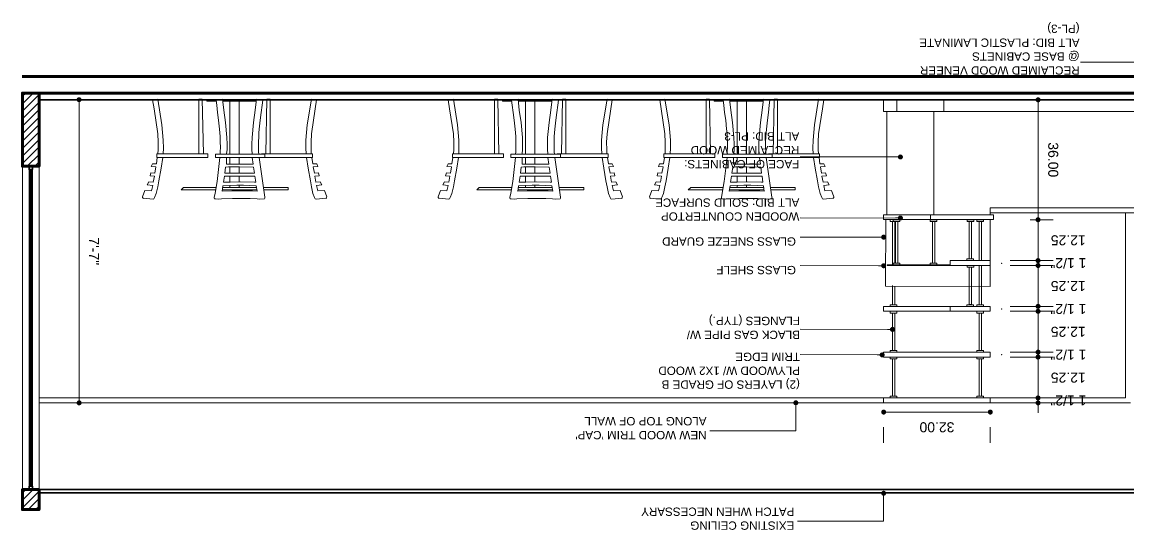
# Model space of a CAD drawing. Extents: x -566 to 72611, y -487 to 32334.
# Drawn here: x -5.1 to 326.8, y -307.5 to -155.1 of the extents above; entities that cross this region are included whole.
import ezdxf

# ---------------------------------------------------------------- set-up
doc = ezdxf.new("R2010")
doc.units = 0
doc.header["$LTSCALE"] = 0.5
doc.header["$MEASUREMENT"] = 0
doc.layers.get('0').update_dxf_attribs({"color": 20, "linetype": 'CONTINUOUS'})
doc.layers.get('DEFPOINTS').update_dxf_attribs({"linetype": 'CONTINUOUS', "lineweight": 5})
for name, color, linetype, lineweight in [('Annotations', 40, 'CONTINUOUS', 5), ('Framing', 142, 'CONTINUOUS', 35), ('hatch', 253, 'CONTINUOUS', 5), ('viewed', 160, 'CONTINUOUS', 13), ('walls', 191, 'CONTINUOUS', 60)]:
    doc.layers.add(name, color=color, linetype=linetype, lineweight=lineweight)
doc.layers.add('layout', color=7, linetype='CONTINUOUS', lineweight=5, true_color=0xcfcfcf)
doc.styles.get("Standard").update_dxf_attribs({"font": 'arial.ttf'})
doc.dimstyles.new('Arch96', dxfattribs={"dimscale": 96, "dimtxt": 0.03125, "dimasz": 0.015625, "dimexe": 0.046875, "dimexo": 0.0625, "dimgap": 0.03125, "dimtad": 1, "dimtoh": 1, "dimdec": 4, "dimzin": 3, "dimdsep": 46, "dimlunit": 4, "dimtxsty": 'Standard', "dimblk": 'DOT', "dimcen": 0, "dimdle": 0.046875, "dimclrd": 256, "dimclre": 256, "dimclrt": 256, "dimaunit": 1, "dimadec": 3, "dimazin": 2, "dimtfac": 1, "dimtdec": 4, "dimtmove": 2, "dimatfit": 3, "dimldrblk": 'ARO14', "dimfxl": 1, "dimfrac": 2, "dimlwd": -1, "dimlwe": -1, "dimarcsym": 0})
doc.dimstyles.new('Arch96 IN', dxfattribs={"dimscale": 96, "dimtxt": 0.03125, "dimasz": 0.015625, "dimexe": 0.046875, "dimexo": 0.125, "dimgap": 0.03125, "dimtad": 1, "dimtoh": 1, "dimzin": 3, "dimdsep": 46, "dimtxsty": 'Standard', "dimblk": 'DOT', "dimcen": 0, "dimdle": 0.046875, "dimclrd": 256, "dimclre": 256, "dimclrt": 256, "dimaunit": 1, "dimadec": 3, "dimazin": 2, "dimtfac": 1, "dimtmove": 2, "dimatfit": 3, "dimldrblk": 'ARO14', "dimfxl": 1, "dimfrac": 2, "dimlwd": -1, "dimlwe": -1, "dimarcsym": 0})
pattern_1 = [(225, (520.0315, 138.9018), (1.122532, -1.122532), [])]

# ---------------------------------------------------------------- blocks, each defined once
blk = doc.blocks.new('_Dot')
at = {"color": 0, "linetype": 'ByBlock', "lineweight": -2}
blk.add_line((-0.5, 0), (-1, 0), dxfattribs=at)
at = {"color": 0, "linetype": 'ByBlock', "const_width": 0.5}
blk.add_lwpolyline([(-0.25, 0, 1), (0.25, 0, 1)], format="xyb", close=True, dxfattribs=at)
blk = doc.blocks.new('*D16')
at = {"layer": 'Annotations', "transparency": 16777216}
for p, q in [((298.62, -178.39), (304.31, -178.39)), ((299.81, -179.89), (299.81, -212.89)), ((297.47, -214.39), (304.31, -214.39))]:
    blk.add_line(p, q, dxfattribs=at)
at = {"layer": 'DEFPOINTS', "color": 0, "transparency": 16777216}
for p in [(286.62, -178.39), (285.47, -214.39), (299.81, -214.39)]:
    blk.add_point(p, dxfattribs=at)
at = {"layer": 'Annotations', "transparency": 16777216, "xscale": 1.5, "yscale": 1.5, "zscale": 1.5}
for p, rotation in [((299.81, -178.39), 90.00000000000944), ((299.81, -214.39), 270.0000000000095)]:
    blk.add_blockref('_Dot', p, dxfattribs=dict(at, rotation=rotation))
at = {"layer": 'Annotations', "transparency": 16777216, "insert": (304.34, -196.39), "char_height": 3, "attachment_point": 5, "rotation": 270}
blk.add_mtext('36.00', dxfattribs=at)
blk = doc.blocks.new('ARO14')
blk.add_line((0, 0), (-1.02, 0))
at = {"const_width": 0.0625}
blk.add_lwpolyline([(-0.77, 0.47), (0, 0), (-0.77, -0.47)], dxfattribs=at)
blk = doc.blocks.new('*D103')
at = {"layer": 'Annotations', "transparency": 16777216}
for p, q in [((297.47, -214.39), (304.31, -214.39)), ((299.81, -215.89), (299.81, -225.14)), ((297.47, -226.64), (304.31, -226.64))]:
    blk.add_line(p, q, dxfattribs=at)
at = {"layer": 'DEFPOINTS', "color": 0, "transparency": 16777216}
for p in [(285.47, -214.39), (285.47, -226.64), (299.81, -226.64)]:
    blk.add_point(p, dxfattribs=at)
at = {"layer": 'Annotations', "transparency": 16777216, "xscale": 1.5, "yscale": 1.5, "zscale": 1.5}
for p, rotation in [((299.81, -214.39), 90.00000000000944), ((299.81, -226.64), 270.0000000000095)]:
    blk.add_blockref('_Dot', p, dxfattribs=dict(at, rotation=rotation))
at = {"layer": 'Annotations', "transparency": 16777216, "insert": (308.87, -220.52), "char_height": 3, "attachment_point": 5, "rotation": 180}
blk.add_mtext('12.25', dxfattribs=at)
blk = doc.blocks.new('*D95')
at = {"layer": 'Annotations', "transparency": 16777216}
for p, q in [((299.81, -225.14), (299.81, -223.64)), ((291.47, -226.64), (304.31, -226.64)), ((291.47, -228.13), (304.31, -228.13)), ((299.81, -226.64), (299.81, -228.13)), ((299.81, -229.63), (299.81, -231.13))]:
    blk.add_line(p, q, dxfattribs=at)
at = {"layer": 'DEFPOINTS', "color": 0, "transparency": 16777216}
for p in [(285.47, -226.64), (285.47, -228.13), (299.81, -228.13)]:
    blk.add_point(p, dxfattribs=at)
at = {"layer": 'Annotations', "transparency": 16777216, "xscale": 1.5, "yscale": 1.5, "zscale": 1.5}
for p, rotation in [((299.81, -226.64), 270.0000000000095), ((299.81, -228.13), 90.00000000000944)]:
    blk.add_blockref('_Dot', p, dxfattribs=dict(at, rotation=rotation))
at = {"layer": 'Annotations', "transparency": 16777216, "insert": (308.91, -227.39), "char_height": 3, "attachment_point": 5, "rotation": 180}
blk.add_mtext('1 1/2"', dxfattribs=at)
blk = doc.blocks.new('*D96')
at = {"layer": 'Annotations', "transparency": 16777216}
for p, q in [((297.47, -228.13), (304.31, -228.13)), ((299.81, -229.63), (299.81, -238.88)), ((297.47, -240.38), (304.31, -240.38))]:
    blk.add_line(p, q, dxfattribs=at)
at = {"layer": 'DEFPOINTS', "color": 0, "transparency": 16777216}
for p in [(285.47, -228.13), (285.47, -240.38), (299.81, -240.38)]:
    blk.add_point(p, dxfattribs=at)
at = {"layer": 'Annotations', "transparency": 16777216, "xscale": 1.5, "yscale": 1.5, "zscale": 1.5}
for p, rotation in [((299.81, -228.13), 90.00000000000944), ((299.81, -240.38), 270.0000000000095)]:
    blk.add_blockref('_Dot', p, dxfattribs=dict(at, rotation=rotation))
at = {"layer": 'Annotations', "transparency": 16777216, "insert": (308.87, -234.26), "char_height": 3, "attachment_point": 5, "rotation": 180}
blk.add_mtext('12.25', dxfattribs=at)
blk = doc.blocks.new('*D97')
at = {"layer": 'Annotations', "transparency": 16777216}
for p, q in [((299.81, -238.88), (299.81, -237.38)), ((291.47, -240.38), (304.31, -240.38)), ((291.47, -241.87), (304.31, -241.87)), ((299.81, -240.38), (299.81, -241.87)), ((299.81, -243.37), (299.81, -244.87))]:
    blk.add_line(p, q, dxfattribs=at)
at = {"layer": 'DEFPOINTS', "color": 0, "transparency": 16777216}
for p in [(285.47, -240.38), (285.47, -241.87), (299.81, -241.87)]:
    blk.add_point(p, dxfattribs=at)
at = {"layer": 'Annotations', "transparency": 16777216, "xscale": 1.5, "yscale": 1.5, "zscale": 1.5}
for p, rotation in [((299.81, -240.38), 270.0000000000095), ((299.81, -241.87), 90.00000000000944)]:
    blk.add_blockref('_Dot', p, dxfattribs=dict(at, rotation=rotation))
at = {"layer": 'Annotations', "transparency": 16777216, "insert": (308.91, -241.13), "char_height": 3, "attachment_point": 5, "rotation": 180}
blk.add_mtext('1 1/2"', dxfattribs=at)
blk = doc.blocks.new('*D98')
at = {"layer": 'Annotations', "transparency": 16777216}
for p, q in [((297.47, -241.87), (304.31, -241.87)), ((299.81, -243.37), (299.81, -252.62)), ((297.47, -254.12), (304.31, -254.12))]:
    blk.add_line(p, q, dxfattribs=at)
at = {"layer": 'DEFPOINTS', "color": 0, "transparency": 16777216}
for p in [(285.47, -241.87), (285.47, -254.12), (299.81, -254.12)]:
    blk.add_point(p, dxfattribs=at)
at = {"layer": 'Annotations', "transparency": 16777216, "xscale": 1.5, "yscale": 1.5, "zscale": 1.5}
for p, rotation in [((299.81, -241.87), 90.00000000000944), ((299.81, -254.12), 270.0000000000095)]:
    blk.add_blockref('_Dot', p, dxfattribs=dict(at, rotation=rotation))
at = {"layer": 'Annotations', "transparency": 16777216, "insert": (308.87, -248), "char_height": 3, "attachment_point": 5, "rotation": 180}
blk.add_mtext('12.25', dxfattribs=at)
blk = doc.blocks.new('*D99')
at = {"layer": 'Annotations', "transparency": 16777216}
for p, q in [((299.81, -252.62), (299.81, -251.12)), ((291.47, -254.12), (304.31, -254.12)), ((299.81, -254.12), (299.81, -255.61)), ((291.47, -255.61), (304.31, -255.61)), ((299.81, -257.11), (299.81, -258.61))]:
    blk.add_line(p, q, dxfattribs=at)
at = {"layer": 'DEFPOINTS', "color": 0, "transparency": 16777216}
for p in [(285.47, -254.12), (285.47, -255.61), (299.81, -255.61)]:
    blk.add_point(p, dxfattribs=at)
at = {"layer": 'Annotations', "transparency": 16777216, "xscale": 1.5, "yscale": 1.5, "zscale": 1.5}
for p, rotation in [((299.81, -254.12), 270.0000000000095), ((299.81, -255.61), 90.00000000000944)]:
    blk.add_blockref('_Dot', p, dxfattribs=dict(at, rotation=rotation))
at = {"layer": 'Annotations', "transparency": 16777216, "insert": (308.91, -254.87), "char_height": 3, "attachment_point": 5, "rotation": 180}
blk.add_mtext('1 1/2"', dxfattribs=at)
blk = doc.blocks.new('*D100')
at = {"layer": 'Annotations', "transparency": 16777216}
for p, q in [((297.47, -255.61), (304.31, -255.61)), ((299.81, -257.11), (299.81, -266.36)), ((297.47, -267.86), (304.31, -267.86))]:
    blk.add_line(p, q, dxfattribs=at)
at = {"layer": 'DEFPOINTS', "color": 0, "transparency": 16777216}
for p in [(285.47, -255.61), (285.47, -267.86), (299.81, -267.86)]:
    blk.add_point(p, dxfattribs=at)
at = {"layer": 'Annotations', "transparency": 16777216, "xscale": 1.5, "yscale": 1.5, "zscale": 1.5}
for p, rotation in [((299.81, -255.61), 90.00000000000944), ((299.81, -267.86), 270.0000000000095)]:
    blk.add_blockref('_Dot', p, dxfattribs=dict(at, rotation=rotation))
at = {"layer": 'Annotations', "transparency": 16777216, "insert": (308.87, -261.74), "char_height": 3, "attachment_point": 5, "rotation": 180}
blk.add_mtext('12.25', dxfattribs=at)
blk = doc.blocks.new('*D101')
at = {"layer": 'Annotations', "transparency": 16777216}
for p, q in [((299.81, -266.36), (299.81, -264.86)), ((291.47, -267.86), (304.31, -267.86)), ((299.81, -267.86), (299.81, -269.35)), ((291.47, -269.35), (304.31, -269.35)), ((299.81, -270.85), (299.81, -272.35))]:
    blk.add_line(p, q, dxfattribs=at)
at = {"layer": 'DEFPOINTS', "color": 0, "transparency": 16777216}
for p in [(285.47, -267.86), (285.47, -269.35), (299.81, -269.35)]:
    blk.add_point(p, dxfattribs=at)
at = {"layer": 'Annotations', "transparency": 16777216, "xscale": 1.5, "yscale": 1.5, "zscale": 1.5}
for p, rotation in [((299.81, -267.86), 270.0000000000095), ((299.81, -269.35), 90.00000000000944)]:
    blk.add_blockref('_Dot', p, dxfattribs=dict(at, rotation=rotation))
at = {"layer": 'Annotations', "transparency": 16777216, "insert": (308.91, -268.61), "char_height": 3, "attachment_point": 5, "rotation": 180}
blk.add_mtext('1 1/2"', dxfattribs=at)
blk = doc.blocks.new('*D102')
at = {"layer": 'Annotations', "transparency": 16777216}
for p, q in [((283.97, -272.11), (254.97, -272.11)), ((253.47, -281.35), (253.47, -276.61)), ((285.47, -281.35), (285.47, -276.61))]:
    blk.add_line(p, q, dxfattribs=at)
at = {"layer": 'DEFPOINTS', "color": 0, "transparency": 16777216}
for p in [(253.47, -269.35), (253.47, -272.11), (285.47, -269.35)]:
    blk.add_point(p, dxfattribs=at)
at = {"layer": 'Annotations', "transparency": 16777216, "xscale": 1.5, "yscale": 1.5, "zscale": 1.5, "rotation": 180}
blk.add_blockref('_Dot', (253.47, -272.11), dxfattribs=at)
at = {"layer": 'Annotations', "transparency": 16777216, "xscale": 1.5, "yscale": 1.5, "zscale": 1.5}
blk.add_blockref('_Dot', (285.47, -272.11), dxfattribs=at)
at = {"layer": 'Annotations', "transparency": 16777216, "insert": (269.47, -276.64), "char_height": 3, "attachment_point": 5, "rotation": 180}
blk.add_mtext('32.00', dxfattribs=at)
blk = doc.blocks.new('*D104')
at = {"layer": 'Annotations', "transparency": 16777216}
for p, q in [((6.01, -178.35), (16.5, -178.35)), ((12, -179.85), (12, -267.85)), ((6.01, -269.35), (16.5, -269.35))]:
    blk.add_line(p, q, dxfattribs=at)
at = {"layer": 'DEFPOINTS', "color": 0, "transparency": 16777216}
for p in [(0.01, -178.35), (0.01, -269.35), (12, -269.35)]:
    blk.add_point(p, dxfattribs=at)
at = {"layer": 'Annotations', "transparency": 16777216, "xscale": 1.5, "yscale": 1.5, "zscale": 1.5}
for p, rotation in [((12, -178.35), 90), ((12, -269.35), 270)]:
    blk.add_blockref('_Dot', p, dxfattribs=dict(at, rotation=rotation))
at = {"layer": 'Annotations', "transparency": 16777216, "insert": (16.5, -223.85), "char_height": 3, "attachment_point": 5, "rotation": 270}
blk.add_mtext('7\'-7"', dxfattribs=at)

msp = doc.modelspace()

# ---------------------------------------------------------------- hatches: boundary and pattern name
at = {"layer": 'hatch'}
h = msp.add_hatch(dxfattribs=at)
h.set_pattern_fill('ANSI31', color=256, scale=0.5, style=0)
h.set_pattern_definition(pattern_1)
h.paths.add_polyline_path([(0.00592, -176.35252), (-5, -176.35252), (-5, -198.3419), (0.00592, -198.3419)])
h = msp.add_hatch(dxfattribs=at)
h.set_pattern_fill('ANSI31', color=256, scale=0.5, style=0)
h.set_pattern_definition(pattern_1)
h.paths.add_polyline_path([(0.00023, -295.35252), (-5, -295.35252), (-5, -301.35252), (0.00023, -301.35252)])

# ---------------------------------------------------------------- linework, layer by layer
for p, q in [((286.98893, -178.35252), (0.00592, -178.35252)), ((341.26541, -178.35252), (291.99485, -178.35252))]:
    msp.add_line(p, q)
at = {"layer": 'Annotations'}
for p in [(288.86831, -227.42144), (288.86831, -241.12892), (288.86831, -254.86639)]:
    msp.add_point(p, dxfattribs=at)
at = {"layer": 'Framing'}
for p, q in [((-5.10286, -178.35252), (-5, -178.35252)), ((0.00592, -178.35252), (657.84944, -178.35252)), ((-2.74704, -199.3419), (-2.74704, -294.35252)), ((-2.24704, -199.3419), (-2.24704, -294.35252)), ((533.50015, -295.35252), (0.00023, -295.35252)), ((533.50015, -296.35252), (0.00018, -296.35252))]:
    msp.add_line(p, q, dxfattribs=at)
for points in [[(-1.99704, -199.3419), (-2.99704, -199.3419), (-2.99704, -198.3419), (-1.99704, -198.3419)], [(-1.99704, -294.35252), (-2.99704, -294.35252), (-2.99704, -295.35252), (-1.99704, -295.35252)]]:
    msp.add_lwpolyline(points, close=True, dxfattribs=at)
at = {"layer": 'hatch'}
for p in [(326.01628, -212.35397), (-0.09694, -267.85252)]:
    msp.add_line(p, (326.01628, -267.85252), dxfattribs=at)
for points in [[(281.47281, -214.38826), (283.47281, -214.38826), (283.47281, -214.86828), (281.47281, -214.86828)], [(282.12783, -226.64283), (282.8178, -226.64283), (282.8178, -214.90828), (282.12783, -214.90828)], [(278.48401, -228.13148), (280.48401, -228.13148), (280.48401, -228.6115), (278.48401, -228.6115)], [(279.13902, -239.84032), (279.82899, -239.84032), (279.82899, -228.6115), (279.13902, -228.6115)], [(282.12783, -239.90457), (282.8178, -239.90457), (282.8178, -228.13148), (282.12783, -228.13148)], [(285.46925, -240.38459), (253.46925, -240.38459), (253.46925, -241.87324), (285.46925, -241.87324)], [(257.46925, -239.90457), (255.46925, -239.90457), (255.46925, -240.38459), (257.46925, -240.38459)], [(257.46925, -242.38755), (255.46925, -242.38755), (255.46925, -241.87324), (257.46925, -241.87324)], [(278.48045, -239.90457), (280.48045, -239.90457), (280.48045, -240.38459), (278.48045, -240.38459)], [(281.46925, -239.90457), (283.46925, -239.90457), (283.46925, -240.38459), (281.46925, -240.38459)], [(281.46925, -242.38755), (283.46925, -242.38755), (283.46925, -241.87324), (281.46925, -241.87324)], [(256.81068, -253.64205), (256.12071, -253.64205), (256.12071, -242.38755), (256.81068, -242.38755)], [(282.12783, -253.64205), (282.8178, -253.64205), (282.8178, -242.38755), (282.12783, -242.38755)], [(285.46925, -254.12207), (253.46925, -254.12207), (253.46925, -255.61072), (285.46925, -255.61072)], [(257.46925, -253.64205), (255.46925, -253.64205), (255.46925, -254.12207), (257.46925, -254.12207)], [(281.46925, -253.64205), (283.46925, -253.64205), (283.46925, -254.12207), (281.46925, -254.12207)], [(285.46925, -267.86387), (253.46925, -267.86387), (253.46925, -269.35252), (285.46925, -269.35252)], [(257.46925, -267.86387), (255.46925, -267.86387), (255.46925, -267.34956), (257.46925, -267.34956)], [(281.46925, -267.86387), (283.46925, -267.86387), (283.46925, -267.34956), (281.46925, -267.34956)]]:
    msp.add_lwpolyline(points, close=True, dxfattribs=at)
for points in [[(256.81068, -234.34238), (256.81068, -239.90457), (256.12071, -239.90457), (256.12071, -234.0905)], [(283.49165, -240.38459), (273.46925, -240.38459), (273.46925, -241.87324), (283.49165, -241.87324)], [(282.8178, -241.87324), (285.46925, -241.87324), (285.46925, -240.38459), (283.49165, -240.38459)]]:
    msp.add_lwpolyline(points, dxfattribs=at)
at = {"layer": 'hatch', "elevation": 20}
for points in [[(257.46925, -256.12502), (255.46925, -256.12502), (255.46925, -255.61072), (257.46925, -255.61072)], [(256.81068, -267.38385), (256.12071, -267.38385), (256.12071, -256.12502), (256.81068, -256.12502)], [(281.46925, -256.12502), (283.46925, -256.12502), (283.46925, -255.61072), (281.46925, -255.61072)], [(282.12783, -267.38385), (282.8178, -267.38385), (282.8178, -256.12502), (282.12783, -256.12502)]]:
    msp.add_lwpolyline(points, close=True, dxfattribs=at)
at = {"layer": 'layout'}
for points in [[(35.61195, -178.21381), (36.84628, -185.9284), (37.27487, -190.50573), (37.29201, -192.94012), (37.22344, -194.56875), (35.66338, -194.56875), (35.71481, -193.33442), (35.73195, -191.14004), (35.61195, -188.56851), (34.48047, -181.12821), (34.06903, -178.41953)], [(47.9553, -178.24809), (47.9553, -194.56875), (49.29165, -194.56875), (48.98392, -178.24809)], [(55.00735, -178.18922), (55.39569, -181.50537), (55.90999, -185.20838), (56.32144, -189.69999), (56.39001, -191.72292), (56.39001, -193.33442), (56.28517, -194.64853), (56.25287, -194.7233), (54.29291, -194.7233), (54.33279, -194.05445), (54.40136, -192.61439), (54.38422, -191.08861), (54.31564, -189.42569), (54.24707, -188.3285), (54.14421, -187.23131), (53.85277, -184.52263), (53.54418, -182.15682), (53.30418, -180.03102), (53.09845, -178.45382)], [(65.21289, -178.18922), (64.82455, -181.50537), (64.31025, -185.20838), (63.8988, -189.69999), (63.83023, -191.72292), (63.83023, -193.33442), (63.93507, -194.64853), (63.95959, -194.7233), (65.9281, -194.7233), (65.88745, -194.05445), (65.81888, -192.61439), (65.83602, -191.08861), (65.9046, -189.42569), (65.97317, -188.3285), (66.07603, -187.23131), (66.36747, -184.52263), (66.67606, -182.15682), (66.91607, -180.03102), (67.12179, -178.45382)], [(69.38911, -178.24809), (69.38911, -194.56875), (68.05276, -194.56875), (68.3605, -178.24809)], [(81.73247, -178.21381), (80.49813, -185.9284), (80.06954, -190.50573), (80.0524, -192.94012), (80.12097, -194.56875), (81.68104, -194.56875), (81.62961, -193.33442), (81.61246, -191.14004), (81.73247, -188.56851), (82.86394, -181.12821), (83.27539, -178.41953)], [(124.33094, -178.21381), (125.56527, -185.9284), (125.99386, -190.50573), (126.011, -192.94012), (125.94243, -194.56875), (124.38237, -194.56875), (124.4338, -193.33442), (124.45094, -191.14004), (124.33094, -188.56851), (123.19946, -181.12821), (122.78802, -178.41953)], [(136.67429, -178.24809), (136.67429, -194.56875), (138.01064, -194.56875), (137.7029, -178.24809)], [(143.72634, -178.18922), (144.11468, -181.50537), (144.62898, -185.20838), (145.04043, -189.69999), (145.109, -191.72292), (145.109, -193.33442), (145.00416, -194.64853), (144.97186, -194.7233), (143.0119, -194.7233), (143.05178, -194.05445), (143.12035, -192.61439), (143.10321, -191.08861), (143.03463, -189.42569), (142.96606, -188.3285), (142.8632, -187.23131), (142.57176, -184.52263), (142.26317, -182.15682), (142.02316, -180.03102), (141.81744, -178.45382)], [(153.93188, -178.18922), (153.54354, -181.50537), (153.02924, -185.20838), (152.61779, -189.69999), (152.54922, -191.72292), (152.54922, -193.33442), (152.65406, -194.64853), (152.67858, -194.7233), (154.64709, -194.7233), (154.60644, -194.05445), (154.53787, -192.61439), (154.55501, -191.08861), (154.62359, -189.42569), (154.69216, -188.3285), (154.79502, -187.23131), (155.08646, -184.52263), (155.39505, -182.15682), (155.63506, -180.03102), (155.84078, -178.45382)], [(158.1081, -178.24809), (158.1081, -194.56875), (156.77175, -194.56875), (157.07949, -178.24809)], [(170.45146, -178.21381), (169.21712, -185.9284), (168.78853, -190.50573), (168.77139, -192.94012), (168.83996, -194.56875), (170.40003, -194.56875), (170.3486, -193.33442), (170.33145, -191.14004), (170.45146, -188.56851), (171.58293, -181.12821), (171.99438, -178.41953)], [(187.81792, -178.21381), (189.05225, -185.9284), (189.48084, -190.50573), (189.49798, -192.94012), (189.42941, -194.56875), (187.86935, -194.56875), (187.92078, -193.33442), (187.93792, -191.14004), (187.81792, -188.56851), (186.68644, -181.12821), (186.275, -178.41953)], [(200.16127, -178.24809), (200.16127, -194.56875), (201.49762, -194.56875), (201.18988, -178.24809)], [(207.21332, -178.18922), (207.60166, -181.50537), (208.11596, -185.20838), (208.52741, -189.69999), (208.59598, -191.72292), (208.59598, -193.33442), (208.49114, -194.64853), (208.45884, -194.7233), (206.49888, -194.7233), (206.53876, -194.05445), (206.60733, -192.61439), (206.59019, -191.08861), (206.52161, -189.42569), (206.45304, -188.3285), (206.35018, -187.23131), (206.05874, -184.52263), (205.75015, -182.15682), (205.51014, -180.03102), (205.30442, -178.45382)], [(217.41886, -178.18922), (217.03052, -181.50537), (216.51622, -185.20838), (216.10477, -189.69999), (216.0362, -191.72292), (216.0362, -193.33442), (216.14104, -194.64853), (216.16556, -194.7233), (218.13407, -194.7233), (218.09342, -194.05445), (218.02485, -192.61439), (218.04199, -191.08861), (218.11057, -189.42569), (218.17914, -188.3285), (218.282, -187.23131), (218.57344, -184.52263), (218.88203, -182.15682), (219.12204, -180.03102), (219.32776, -178.45382)], [(221.59508, -178.24809), (221.59508, -194.56875), (220.25873, -194.56875), (220.56647, -178.24809)], [(233.93844, -178.21381), (232.7041, -185.9284), (232.27551, -190.50573), (232.25837, -192.94012), (232.32694, -194.56875), (233.88701, -194.56875), (233.83558, -193.33442), (233.81843, -191.14004), (233.93844, -188.56851), (235.06991, -181.12821), (235.48136, -178.41953)], [(50.6297, -195.70023), (35.30336, -195.70023), (35.30336, -194.56875), (50.6297, -194.56875)], [(67.6361, -208.14644), (67.77325, -207.94072), (67.73896, -207.56356), (66.01316, -195.70921), (63.98086, -195.70921), (64.2567, -197.66568), (56.2203, -197.67986), (56.21682, -195.70921), (54.27399, -195.70921), (53.40695, -202.93481), (52.81944, -206.45989), (52.56257, -207.7252), (52.56692, -207.95787), (52.65263, -208.09501), (52.77264, -208.14644), (52.91902, -208.13853), (53.9324, -208.18639), (54.68949, -208.14657), (58.00142, -208.0093), (59.17511, -207.96903), (60.29866, -207.97501), (62.21874, -208.0093), (63.35021, -208.04358), (65.40744, -208.11216), (66.23033, -208.18073)], [(52.88849, -195.70921), (67.77983, -195.70921), (67.77983, -194.7233), (52.88849, -194.7233)], [(139.34869, -195.70023), (124.02235, -195.70023), (124.02235, -194.56875), (139.34869, -194.56875)], [(156.35509, -208.14644), (156.49223, -207.94072), (156.45795, -207.56356), (154.73215, -195.70921), (152.69985, -195.70921), (152.97569, -197.66568), (144.93929, -197.67986), (144.93581, -195.70921), (142.99298, -195.70921), (142.12594, -202.93481), (141.53843, -206.45989), (141.28156, -207.7252), (141.28591, -207.95787), (141.37162, -208.09501), (141.49163, -208.14644), (141.63801, -208.13853), (142.65139, -208.18639), (143.40848, -208.14657), (146.72041, -208.0093), (147.8941, -207.96903), (149.01765, -207.97501), (150.93772, -208.0093), (152.0692, -208.04358), (154.12643, -208.11216), (154.94932, -208.18073)], [(141.60748, -195.70921), (156.49882, -195.70921), (156.49882, -194.7233), (141.60748, -194.7233)], [(202.83567, -195.70023), (187.50933, -195.70023), (187.50933, -194.56875), (202.83567, -194.56875)], [(219.84207, -208.14644), (219.97922, -207.94072), (219.94493, -207.56356), (218.21913, -195.70921), (216.18683, -195.70921), (216.46267, -197.66568), (208.42627, -197.67986), (208.42279, -195.70921), (206.47996, -195.70921), (205.61292, -202.93481), (205.02541, -206.45989), (204.76854, -207.7252), (204.77289, -207.95787), (204.8586, -208.09501), (204.97861, -208.14644), (205.12499, -208.13853), (206.13837, -208.18639), (206.89546, -208.14657), (210.20739, -208.0093), (211.38108, -207.96903), (212.50463, -207.97501), (214.42471, -208.0093), (215.55618, -208.04358), (217.61341, -208.11216), (218.4363, -208.18073)], [(205.09446, -195.70921), (219.9858, -195.70921), (219.9858, -194.7233), (205.09446, -194.7233)], [(64.6104, -200.39756), (64.36242, -198.60835), (60.17865, -198.52106), (56.80137, -198.54606), (56.04706, -198.58034), (55.96466, -198.60968), (55.71888, -200.39756), (59.06432, -200.38042), (61.36156, -200.36327)], [(153.32939, -200.39756), (153.08141, -198.60835), (148.89764, -198.52106), (145.52036, -198.54606), (144.76605, -198.58034), (144.68365, -198.60968), (144.43787, -200.39756), (147.78331, -200.38042), (150.08055, -200.36327)], [(216.81637, -200.39756), (216.56839, -198.60835), (212.38462, -198.52106), (209.00734, -198.54606), (208.25303, -198.58034), (208.17063, -198.60968), (207.92485, -200.39756), (211.27029, -200.38042), (213.56753, -200.36327)], [(65.01247, -203.1227), (64.75205, -201.3576), (55.63561, -201.3576), (55.30989, -203.12338), (57.33282, -203.11824), (60.50438, -203.05481), (64.64268, -203.12562)], [(153.73146, -203.1227), (153.47104, -201.3576), (144.3546, -201.3576), (144.02887, -203.12338), (146.05181, -203.11824), (149.22337, -203.05481), (153.36167, -203.12562)], [(217.21844, -203.1227), (216.95802, -201.3576), (207.84158, -201.3576), (207.51585, -203.12338), (209.53879, -203.11824), (212.71035, -203.05481), (216.84865, -203.12562)], [(65.42703, -205.78063), (65.16743, -204.16914), (61.36156, -204.03199), (59.30433, -204.03199), (55.16721, -204.20232), (54.9139, -205.78779), (57.7957, -205.67777), (60.04538, -205.68812), (64.08738, -205.74635)], [(154.14602, -205.78063), (153.88642, -204.16914), (150.08055, -204.03199), (148.02332, -204.03199), (143.8862, -204.20232), (143.63289, -205.78779), (146.51469, -205.67777), (148.76437, -205.68812), (152.80637, -205.74635)], [(217.633, -205.78063), (217.3734, -204.16914), (213.56753, -204.03199), (211.5103, -204.03199), (207.37318, -204.20232), (207.11987, -205.78779), (210.00167, -205.67777), (212.25135, -205.68812), (216.29335, -205.74635)]]:
    msp.add_lwpolyline(points, close=True, dxfattribs=at)
for points in [[(53.14163, -178.78482), (50.38274, -178.78482), (50.38274, -178.35252), (66.95084, -178.35252), (66.95084, -178.43012)], [(65.14314, -178.78482), (55.0771, -178.78482)], [(57.28015, -194.7233), (57.27816, -178.78482), (60.05542, -178.78482), (60.0574, -194.7233)], [(141.86062, -178.78482), (139.10173, -178.78482), (139.10173, -178.35252), (155.66983, -178.35252), (155.66983, -178.43012)], [(153.86213, -178.78482), (143.79609, -178.78482)], [(145.99913, -194.7233), (145.99715, -178.78482), (148.77441, -178.78482), (148.77639, -194.7233)], [(205.3476, -178.78482), (202.58871, -178.78482), (202.58871, -178.35252), (219.15681, -178.35252), (219.15681, -178.43012)], [(217.34911, -178.78482), (207.28307, -178.78482)], [(209.48611, -194.7233), (209.48413, -178.78482), (212.26139, -178.78482), (212.26337, -194.7233)], [(31.31254, -207.95817), (34.20618, -208.21502), (34.44619, -208.07787), (34.65191, -207.66643), (35.16621, -206.46638), (35.61195, -204.51201), (35.93767, -202.67765), (36.60627, -198.9575), (37.12058, -195.70023), (35.4748, -195.70023), (35.19468, -197.65459), (34.03474, -197.58602), (33.65758, -198.4432), (35.0612, -198.53976), (34.71878, -200.37858), (33.52043, -200.32899), (33.28042, -201.25474), (34.59226, -201.3047), (34.25761, -203.13196), (32.97184, -203.00338), (32.45753, -203.92913), (34.08327, -204.09793), (33.69187, -205.74635), (31.70322, -205.64349), (31.01748, -207.52928), (31.05035, -207.735), (31.10788, -207.84719), (31.21719, -207.89893), (31.32076, -207.97366)], [(57.28051, -197.67799), (57.28027, -195.70921)], [(60.05752, -195.70921), (60.05777, -197.67309)], [(67.77983, -195.70023), (82.04105, -195.70023), (82.04105, -194.56875), (66.71472, -194.56875), (66.71472, -194.7233)], [(86.03187, -207.95817), (83.13824, -208.21502), (82.89823, -208.07787), (82.69251, -207.66643), (82.1782, -206.46638), (81.73247, -204.51201), (81.40674, -202.67765), (80.73814, -198.9575), (80.22384, -195.70023), (81.86962, -195.70023), (82.14974, -197.65459), (83.30967, -197.58602), (83.68683, -198.4432), (82.28321, -198.53976), (82.62563, -200.37858), (83.82398, -200.32899), (84.06399, -201.25474), (82.75216, -201.3047), (83.08681, -203.13196), (84.37257, -203.00338), (84.88688, -203.92913), (83.26114, -204.09793), (83.65255, -205.74635), (85.6412, -205.64349), (86.32694, -207.52928), (86.29406, -207.735), (86.23653, -207.84719), (86.12722, -207.89893), (86.02365, -207.97366)], [(120.03153, -207.95817), (122.92517, -208.21502), (123.16517, -208.07787), (123.3709, -207.66643), (123.8852, -206.46638), (124.33094, -204.51201), (124.65666, -202.67765), (125.32526, -198.9575), (125.83957, -195.70023), (124.19379, -195.70023), (123.91367, -197.65459), (122.75373, -197.58602), (122.37657, -198.4432), (123.78019, -198.53976), (123.43777, -200.37858), (122.23942, -200.32899), (121.99941, -201.25474), (123.31125, -201.3047), (122.9766, -203.13196), (121.69083, -203.00338), (121.17652, -203.92913), (122.80226, -204.09793), (122.41086, -205.74635), (120.42221, -205.64349), (119.73647, -207.52928), (119.76934, -207.735), (119.82687, -207.84719), (119.93618, -207.89893), (120.03975, -207.97366)], [(145.9995, -197.67799), (145.99926, -195.70921)], [(148.77651, -195.70921), (148.77676, -197.67309)], [(156.49882, -195.70023), (170.76004, -195.70023), (170.76004, -194.56875), (155.43371, -194.56875), (155.43371, -194.7233)], [(174.75086, -207.95817), (171.85723, -208.21502), (171.61722, -208.07787), (171.4115, -207.66643), (170.89719, -206.46638), (170.45146, -204.51201), (170.12573, -202.67765), (169.45713, -198.9575), (168.94282, -195.70023), (170.58861, -195.70023), (170.86872, -197.65459), (172.02866, -197.58602), (172.40582, -198.4432), (171.0022, -198.53976), (171.34462, -200.37858), (172.54297, -200.32899), (172.78298, -201.25474), (171.47115, -201.3047), (171.8058, -203.13196), (173.09156, -203.00338), (173.60587, -203.92913), (171.98013, -204.09793), (172.37153, -205.74635), (174.36019, -205.64349), (175.04593, -207.52928), (175.01305, -207.735), (174.95552, -207.84719), (174.84621, -207.89893), (174.74264, -207.97366)], [(183.51851, -207.95817), (186.41215, -208.21502), (186.65216, -208.07787), (186.85788, -207.66643), (187.37218, -206.46638), (187.81792, -204.51201), (188.14364, -202.67765), (188.81224, -198.9575), (189.32655, -195.70023), (187.68077, -195.70023), (187.40065, -197.65459), (186.24071, -197.58602), (185.86355, -198.4432), (187.26717, -198.53976), (186.92475, -200.37858), (185.7264, -200.32899), (185.48639, -201.25474), (186.79823, -201.3047), (186.46358, -203.13196), (185.17781, -203.00338), (184.6635, -203.92913), (186.28924, -204.09793), (185.89784, -205.74635), (183.90919, -205.64349), (183.22345, -207.52928), (183.25632, -207.735), (183.31385, -207.84719), (183.42316, -207.89893), (183.52673, -207.97366)], [(209.48648, -197.67799), (209.48624, -195.70921)], [(212.26349, -195.70921), (212.26374, -197.67309)], [(219.9858, -195.70023), (234.24702, -195.70023), (234.24702, -194.56875), (218.92069, -194.56875), (218.92069, -194.7233)], [(238.23784, -207.95817), (235.34421, -208.21502), (235.1042, -208.07787), (234.89848, -207.66643), (234.38417, -206.46638), (233.93844, -204.51201), (233.61271, -202.67765), (232.94411, -198.9575), (232.4298, -195.70023), (234.07559, -195.70023), (234.3557, -197.65459), (235.51564, -197.58602), (235.8928, -198.4432), (234.48918, -198.53976), (234.8316, -200.37858), (236.02995, -200.32899), (236.26996, -201.25474), (234.95813, -201.3047), (235.29278, -203.13196), (236.57854, -203.00338), (237.09285, -203.92913), (235.46711, -204.09793), (235.85851, -205.74635), (237.84717, -205.64349), (238.53291, -207.52928), (238.50003, -207.735), (238.4425, -207.84719), (238.33319, -207.89893), (238.22962, -207.97366)], [(57.28085, -200.38956), (57.28062, -198.54251)], [(60.05787, -198.52195), (60.0581, -200.373)], [(145.99984, -200.38956), (145.99961, -198.54251)], [(148.77686, -198.52195), (148.77709, -200.373)], [(209.48682, -200.38956), (209.48659, -198.54251)], [(212.26384, -198.52195), (212.26407, -200.373)], [(57.28119, -203.11837), (57.28097, -201.3576)], [(60.05823, -201.3576), (60.05844, -203.06373)], [(146.00018, -203.11837), (145.99996, -201.3576)], [(148.77721, -201.3576), (148.77743, -203.06373)], [(209.48716, -203.11837), (209.48694, -201.3576)], [(212.26419, -201.3576), (212.26441, -203.06373)], [(52.99539, -205.40415), (42.60651, -205.40348), (43.3485, -204.75831), (53.10303, -204.75831)], [(65.36651, -205.40495), (54.97518, -205.40428)], [(55.07838, -204.75831), (65.26234, -204.75831)], [(60.05856, -204.03199), (60.05865, -204.75831), (57.28139, -204.75831), (57.28131, -204.11528)], [(67.33056, -204.75831), (74.73706, -204.75831), (74.7379, -205.40556), (67.42472, -205.40508)], [(141.71438, -205.40415), (131.3255, -205.40348), (132.06749, -204.75831), (141.82202, -204.75831)], [(154.0855, -205.40495), (143.69417, -205.40428)], [(143.79737, -204.75831), (153.98133, -204.75831)], [(148.77755, -204.03199), (148.77764, -204.75831), (146.00038, -204.75831), (146.0003, -204.11528)], [(156.04955, -204.75831), (163.45605, -204.75831), (163.45689, -205.40556), (156.14371, -205.40508)], [(205.20136, -205.40415), (194.81248, -205.40348), (195.55447, -204.75831), (205.309, -204.75831)], [(217.57248, -205.40495), (207.18115, -205.40428)], [(207.28435, -204.75831), (217.46831, -204.75831)], [(212.26453, -204.03199), (212.26462, -204.75831), (209.48736, -204.75831), (209.48728, -204.11528)], [(219.53653, -204.75831), (226.94303, -204.75831), (226.94387, -205.40556), (219.63069, -205.40508)]]:
    msp.add_lwpolyline(points, dxfattribs=at)
at = {"layer": 'viewed'}
for p, q in [((271.48981, -181.85252, 36), (271.48981, -178.35252, 36)), ((254.46925, -212.86532), (254.46925, -181.85252)), ((254.46925, -181.85252), (384.49577, -181.85252)), ((268.48981, -212.86532, 36), (268.48981, -181.85252, 36)), ((-5, -295.35252), (-5, -198.3419)), ((-2.99704, -198.3419), (-2.99704, -294.35252)), ((-1.99704, -198.3419), (-1.99704, -294.35252)), ((0.00592, -198.3419), (0.00023, -295.35252)), ((285.46925, -210.85397), (385.49577, -210.85397)), ((285.46925, -210.85397), (285.46925, -212.86532)), ((285.46925, -212.35397), (385.49577, -212.35397)), ((286.46925, -212.86532), (253.46925, -212.86532)), ((253.46925, -212.86532), (253.46925, -214.35397)), ((253.46925, -214.35397), (286.46925, -214.35397)), ((254.05468, -234.37223), (254.09928, -214.33683)), ((286.46925, -212.86532), (254.46925, -212.86532)), ((267.48981, -214.35397, 36), (267.48981, -212.86532, 36)), ((285.46784, -234.39111, -50.53082), (285.42709, -214.35397, -50.53082)), ((285.46925, -230.84254), (285.46925, -214.33683)), ((286.46925, -212.86532), (286.46925, -214.35397)), ((273.46925, -227.88148), (254.52172, -227.88148)), ((254.52172, -228.13148), (254.52172, -227.88148)), ((273.46925, -228.13148), (254.52172, -228.13148)), ((273.46925, -228.13148), (273.46925, -227.88148)), ((254.05468, -234.37223, 5.12045), (285.46784, -234.39111, -50.53082)), ((-0.09694, -269.35252), (327.51628, -269.35252))]:
    msp.add_line(p, q, dxfattribs=at)
for points in [[(257.46925, -178.35252), (253.46925, -178.35252), (253.46925, -181.85252), (258.1192, -181.85252)], [(256.12071, -227.88148), (256.12071, -214.90828), (256.81068, -214.90828), (256.81068, -227.40146)], [(283.49165, -226.64283), (273.46925, -226.64283), (273.46925, -228.13148), (283.49165, -228.13148)], [(282.8178, -228.13148), (285.46925, -228.13148), (285.46925, -226.64283), (283.49165, -226.64283)]]:
    msp.add_lwpolyline(points, dxfattribs=at)
for points in [[(382.28437, -178.35252), (257.46925, -178.35252), (257.46925, -181.85252), (382.28437, -181.85252)], [(256.36301, -214.86828), (255.46925, -214.86828), (255.46925, -214.35397), (256.36301, -214.35397)], [(267.459, -214.38826), (269.459, -214.38826), (269.459, -214.86828), (267.459, -214.86828)], [(268.11401, -227.40146), (268.80398, -227.40146), (268.80398, -214.87399), (268.11401, -214.87399)], [(278.48401, -214.38826), (280.48401, -214.38826), (280.48401, -214.86828), (278.48401, -214.86828)], [(279.13902, -226.16281), (279.82899, -226.16281), (279.82899, -214.87399), (279.13902, -214.87399)], [(267.45544, -227.40146), (269.45544, -227.40146), (269.45544, -227.88148), (267.45544, -227.88148)], [(278.48045, -226.16281), (280.48045, -226.16281), (280.48045, -226.64283), (278.48045, -226.64283)]]:
    msp.add_lwpolyline(points, close=True, dxfattribs=at)
at = {"layer": 'viewed', "elevation": 20}
for points in [[(256.36301, -214.38826), (258.36301, -214.38826), (258.36301, -214.86828), (256.36301, -214.86828)], [(257.01803, -227.40146), (257.708, -227.40146), (257.708, -214.87399), (257.01803, -214.87399)], [(256.35945, -227.40146), (258.35945, -227.40146), (258.35945, -227.88148), (256.35945, -227.88148)]]:
    msp.add_lwpolyline(points, close=True, dxfattribs=at)
at = {"layer": 'walls'}
for p, q in [((-5.10286, -171.35252), (662.83, -171.35252)), ((-5.10286, -176.35252), (662.83, -176.35252))]:
    msp.add_line(p, q, dxfattribs=at)
for points in [[(0.00592, -176.35252), (-5, -176.35252), (-5, -198.3419), (0.00592, -198.3419)], [(0.00023, -295.35252), (-5, -295.35252), (-5, -301.35252), (0.00023, -301.35252)]]:
    msp.add_lwpolyline(points, close=True, dxfattribs=at)

# ---------------------------------------------------------------- texts
at = {"layer": 'Annotations', "char_height": 2.5, "attachment_point": 7, "rotation": 180}
for s, insert in [('{\\f@Arial Unicode MS|b0|i0|c0|p34;RECLAIMED WOOD VENEER @ BASE CABINETS\\PALT BID: PLASTIC LAMINATE (PL-3)}', (312.28308, -155.07624, 34)), ('FACE OF CABINETS: RECLAIMED WOOD\\PALT BID: PL-3', (228.14987, -188.08224, 34)), ('{\\f@Arial Unicode MS|b0|i0|c0|p34;WOODEN COUNTERTOP\\PALT BID: SOLID SURFACE}', (228.14987, -207.96137, 34)), ('GLASS SNEEZE GUARD', (227.14942, -219.63412, 34)), ('GLASS SHELF', (227.14942, -228.20684, 34)), ('{\\fHelvetica|b0|i0|c0|p2;BLACK GAS PIPE W/ FLANGES (TYP.)}', (228.33829, -242.76467, 34)), ('(2) LAYERS OF GRADE B PLYWOOD W/ 1X2 WOOD TRIM EDGE', (228.33829, -254.24993, 34)), ("{\\f@Arial Unicode MS|b0|i0|c0|p34;NEW WOOD TRIM 'CAP' ALONG TOP OF WALL}", (200.30851, -273.57159, 34)), ('EXISTING CEILING\\PPATCH WHEN NECESSARY', (226.67047, -300.7258, 34))]:
    msp.add_mtext_dynamic_manual_height_columns(s, width=49.0944694, gutter_width=12.5, heights=[0], dxfattribs=dict(at, insert=insert))

# ---------------------------------------------------------------- dimensions: what is measured, and where the dimension line sits
at = {"layer": 'Annotations'}
for base, p1, p2, angle, dimstyle, picture, middle in [((11.9991, -269.35252), (0.00592, -178.35252), (0.00592, -269.35252), 270, 'Arch96', '*D104', (16.4991, -223.85252)), ((299.80892, -214.39397), (286.61968, -178.39252), (285.46925, -214.39397), 270, 'Arch96 IN', '*D16', (304.34166, -196.39324)), ((299.80892, -226.64283), (285.46925, -214.39397), (285.46925, -226.64283), 270, 'Arch96 IN', '*D103', (308.87236, -220.5184)), ((299.808918, -228.131483), (285.46925, -226.642832), (285.46925, -228.131483), 270, 'Arch96', '*D95', (308.911238, -227.387158)), ((299.80892, -240.38459), (285.46925, -228.13148), (285.46925, -240.38459), 270, 'Arch96 IN', '*D96', (308.87236, -234.25804)), ((299.808918, -241.873244), (285.46925, -240.384593), (285.46925, -241.873244), 270, 'Arch96', '*D97', (308.911238, -241.128918)), ((299.80892, -254.12207), (285.46925, -241.87324), (285.46925, -254.12207), 270, 'Arch96 IN', '*D98', (308.87236, -247.99766)), ((299.808918, -255.610718), (285.46925, -254.122066), (285.46925, -255.610718), 270, 'Arch96', '*D99', (308.911238, -254.866392)), ((299.80892, -267.86387), (285.46925, -255.61072), (285.46925, -267.86387), 270, 'Arch96 IN', '*D100', (308.87236, -261.73729)), ((299.808918, -269.352517), (285.46925, -267.863866), (285.46925, -269.352517), 270, 'Arch96', '*D101', (308.911238, -268.608192)), ((253.46925, -272.10519), (285.46925, -269.35252), (253.46925, -269.35252), 180, 'Arch96 IN', '*D102', (269.46925, -276.63793))]:
    dim = msp.add_linear_dim(base=base, p1=p1, p2=p2, angle=angle, dimstyle=dimstyle, dxfattribs=at)
    dim.commit()
    dim.dimension.update_dxf_attribs({"geometry": picture, "text_midpoint": middle})

# ---------------------------------------------------------------- leaders
for points in [[(341.26541, -178.35252), (341.26541, -167.04649), (312.58814, -167.04649)], [(258.49253, -195.55371), (228.45493, -195.51371)], [(258.49253, -213.86478), (228.45493, -213.82478)], [(253.46925, -219.61544), (228.45493, -219.57544)], [(253.46925, -228.18816), (228.45493, -228.14816)], [(256.1126, -247.30171), (228.45493, -247.20955)], [(253.01147, -254.95855), (228.45493, -254.86639)], [(227.10729, -269.31222), (227.10729, -277.71063), (201.28072, -277.71063)], [(253.46925, -296.46644), (253.46925, -304.86484), (227.64268, -304.86484)]]:
    msp.add_leader(points, dimstyle='Arch96', override={"dimtad": 0, "dimldrblk": 'Dot'}, dxfattribs=at)

doc.saveas('drawing.dxf')
